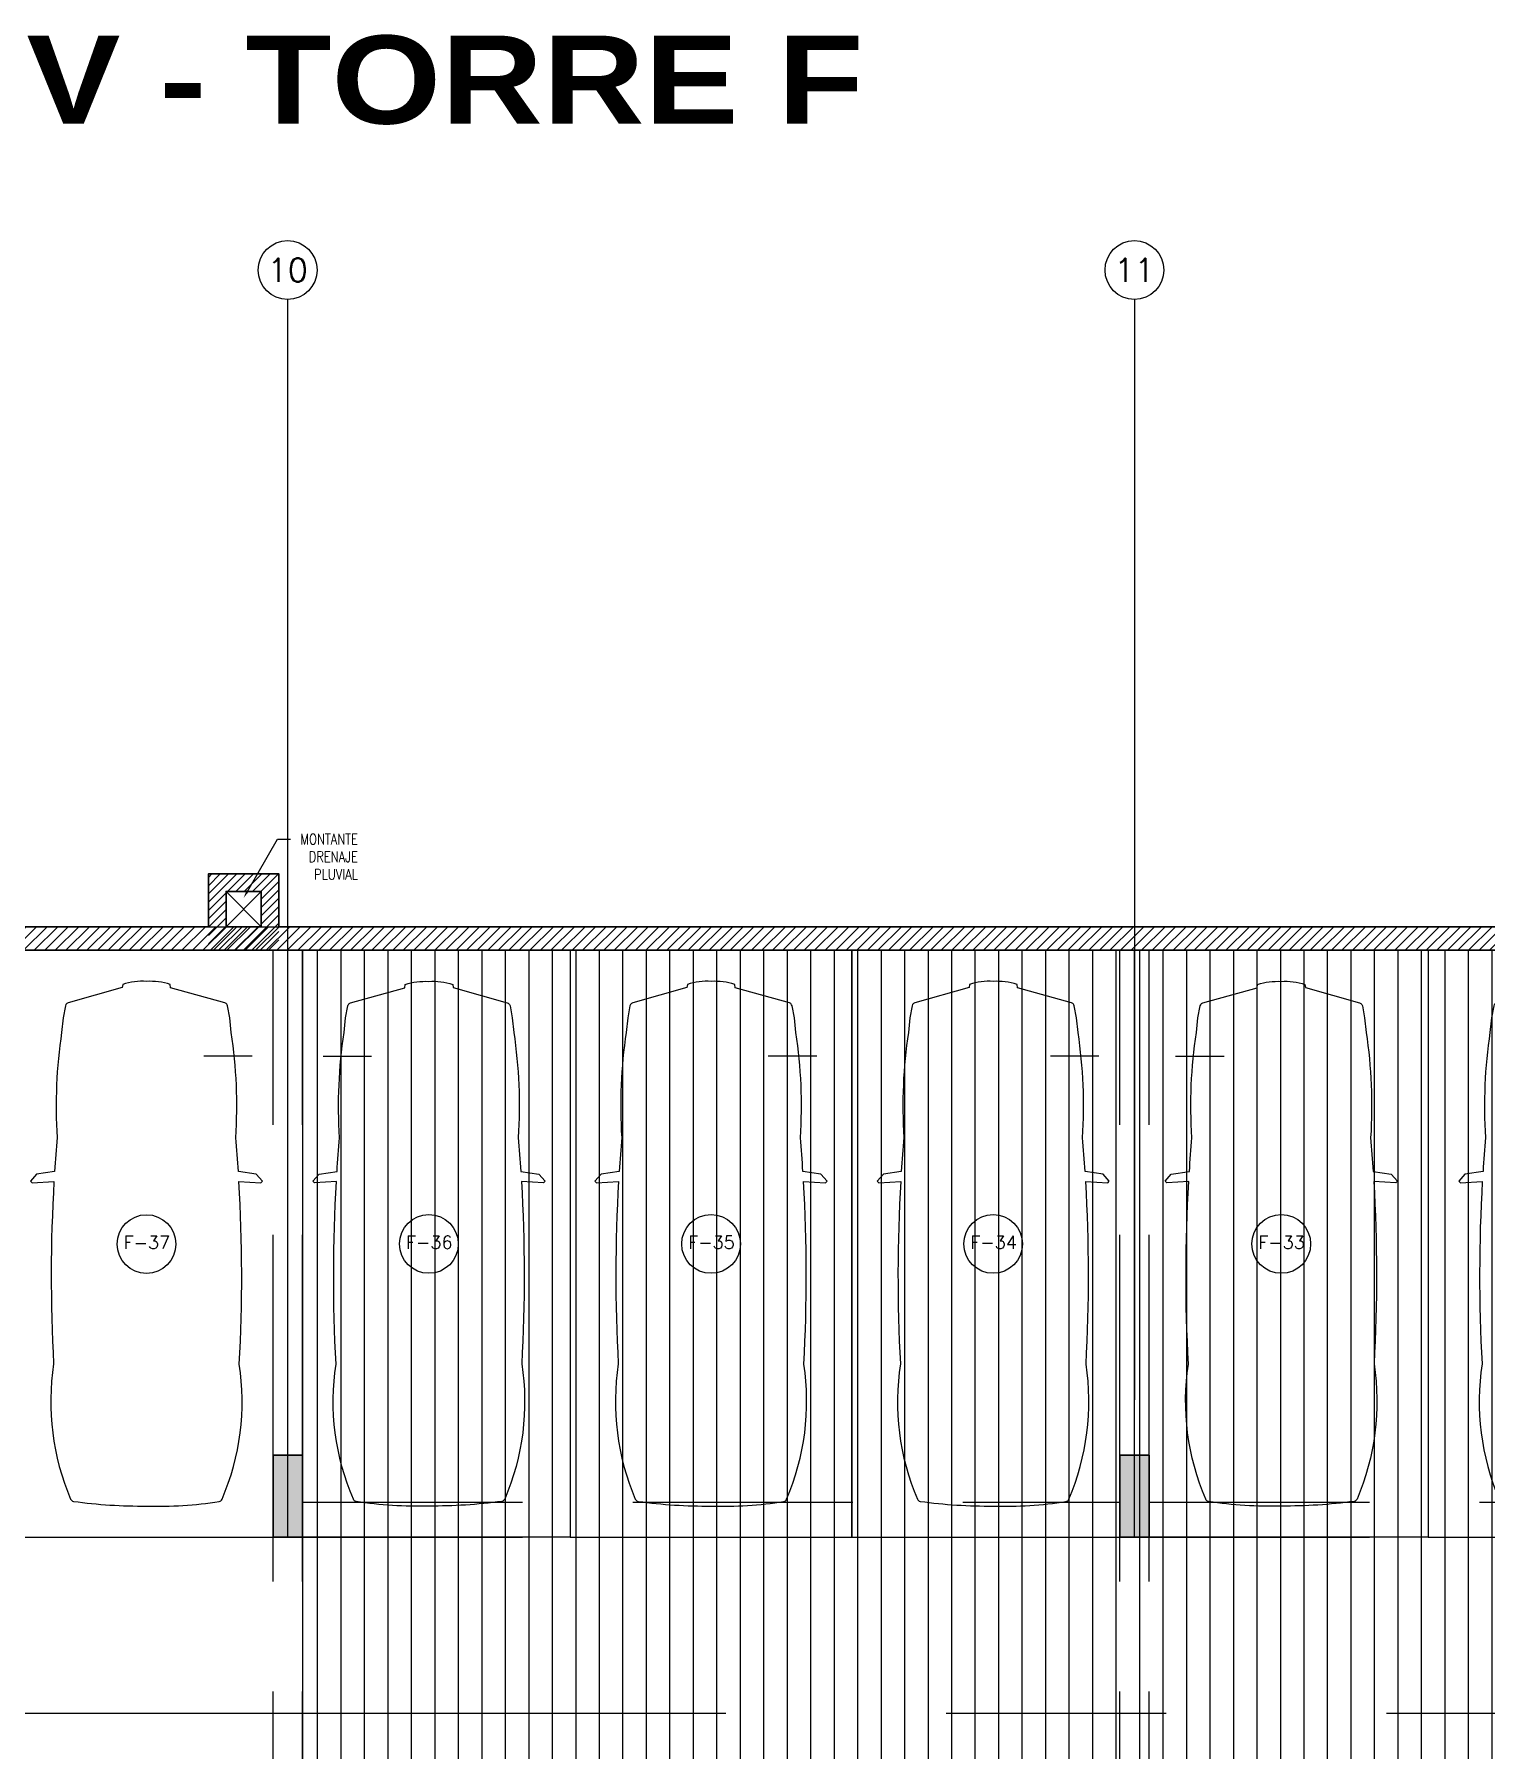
# Model space of a CAD drawing. Extents: x 226317 to 226469, y 8188101 to 8188260.
# Drawn here: x 226400.9 to 226413.26, y 8188161.1 to 8188175.71 of the extents above; entities that cross this region are included whole.
import ezdxf
from ezdxf import colors
from ezdxf.entities.mleader import LeaderData, LeaderLine
from ezdxf.enums import TextEntityAlignment as Align
from ezdxf.math import Vec2, Vec3

# ---------------------------------------------------------------- set-up
doc = ezdxf.new("R2010")
doc.units = 0
doc.header["$LTSCALE"] = 15
for name, pattern in [('CENTER', [2, 1.25, -0.25, 0.25, -0.25]), ('HIDDEN2', [0.1875, 0.125, -0.0625]), ('PHANTOM', [2.5, 1.25, -0.25, 0.25, -0.25, 0.25, -0.25]), ('PHANTOM2', [1.25, 0.625, -0.125, 0.125, -0.125, 0.125, -0.125])]:
    doc.linetypes.add(name, pattern=pattern)
doc.layers.get('0').update_dxf_attribs({"color": 250})
for name, color, linetype in [('A-EJES', 250, 'PHANTOM'), ('A-ESTRUCTURA-HATCH', 250, 'Continuous'), ('A-ESTRUCTURA-MUROS', 252, 'Continuous'), ('A-ESTRUCTURA-VIGAS', 250, 'HIDDEN2'), ('A-HATCH', 250, 'Continuous'), ('A-LINEAS', 250, 'Continuous'), ('A-MOBILIARIO', 250, 'Continuous'), ('A-NUMERO ESTAC', 250, 'Continuous'), ('A-TEXTO-INDICACIONES', 250, 'Continuous'), ('A_50_CortesElev', 250, 'CENTER'), ('L11 Borde Laminas y Ejes', 150, 'Continuous'), ('MURO CF 60', 250, 'Continuous')]:
    doc.layers.add(name, color=color, linetype=linetype)
doc.layers.add('A-ESTRUCTURA-PLACAS', color=252, linetype='Continuous', lineweight=35)
doc.layers.add('A-MUROS', color=252, linetype='Continuous', lineweight=30)
doc.styles.add('R160-75', font='ariblk.ttf', dxfattribs={"height": 0.6})
doc.styles.add('ROMANS', font='romans.shx', dxfattribs={"width": 0.8})
doc.styles.add('TXT_COTAS', font='romans.shx', dxfattribs={"width": 0.8})

# ---------------------------------------------------------------- blocks, each defined once
blk = doc.blocks.new('*U82')
at = {"ltscale": 0.5}
blk.add_line((2.15, 4.097), (1.737, 4.097), dxfattribs=at)
blk.add_lwpolyline([(0, 0), (2.5, 0), (2.5, 5), (0, 5)], close=True, dxfattribs=at)
blk.add_lwpolyline([(2.038, 3.029), (2.225, 3.018), (2.239, 3.033), (2.186, 3.092), (2.032, 3.115, 0.005253), (2.011, 3.403, 0.053235), (1.973, 4.298), (1.96, 4.424), (1.941, 4.525), (1.936, 4.535, 0.218656), (1.917, 4.551), (1.456, 4.68), (1.452, 4.708, 0.091554), (1.25, 4.734, 0.09162), (1.048, 4.709), (1.044, 4.682), (0.583, 4.552, 0.218656), (0.564, 4.536), (0.559, 4.527), (0.54, 4.425), (0.527, 4.3, 0.053235), (0.489, 3.404, 0.005253), (0.468, 3.116), (0.314, 3.093), (0.261, 3.034), (0.275, 3.019), (0.462, 3.03, 0.028265), (0.46, 1.476, 0.139924), (0.605, 0.325, 0.272148), (0.629, 0.306, 0.035353), (1.25, 0.266, 0.045639), (1.869, 0.305, 0.272148), (1.893, 0.324, 0.139889), (2.04, 1.475, 0.028265)], format="xyb", close=True, dxfattribs=at)
blk = doc.blocks.new('*U80')
at = {"ltscale": 0.5}
blk.add_line((2.15, 4.097), (1.737, 4.097), dxfattribs=at)
blk.add_lwpolyline([(0, 0), (2.5, 0), (2.5, 5), (0, 5)], close=True, dxfattribs=at)
blk.add_lwpolyline([(2.038, 3.029), (2.225, 3.018), (2.239, 3.033), (2.186, 3.092), (2.032, 3.115, 0.005253), (2.011, 3.403, 0.053235), (1.973, 4.298), (1.96, 4.424), (1.941, 4.525), (1.936, 4.535, 0.218656), (1.917, 4.551), (1.456, 4.68), (1.452, 4.708, 0.091554), (1.25, 4.734, 0.09162), (1.048, 4.709), (1.044, 4.682), (0.583, 4.552, 0.218656), (0.564, 4.536), (0.559, 4.527), (0.54, 4.425), (0.527, 4.3, 0.053235), (0.489, 3.404, 0.005253), (0.468, 3.116), (0.314, 3.093), (0.261, 3.034), (0.275, 3.019), (0.462, 3.03, 0.028265), (0.46, 1.476, 0.139924), (0.605, 0.325, 0.272148), (0.629, 0.306, 0.035353), (1.25, 0.266, 0.045639), (1.869, 0.305, 0.272148), (1.893, 0.324, 0.139889), (2.04, 1.475, 0.028265)], format="xyb", close=True, dxfattribs=at)
blk = doc.blocks.new('*U78')
at = {"ltscale": 0.5}
blk.add_line((2.1, 4.097), (1.687, 4.097), dxfattribs=at)
blk.add_lwpolyline([(0, 0), (2.4, 0), (2.4, 5), (0, 5)], close=True, dxfattribs=at)
blk.add_lwpolyline([(1.988, 3.029), (2.175, 3.018), (2.189, 3.033), (2.136, 3.092), (1.982, 3.115, 0.005253), (1.961, 3.403, 0.053235), (1.923, 4.298), (1.91, 4.424), (1.891, 4.525), (1.886, 4.535, 0.218656), (1.867, 4.551), (1.406, 4.68), (1.402, 4.708, 0.091554), (1.2, 4.734, 0.09162), (0.998, 4.709), (0.994, 4.682), (0.533, 4.552, 0.218656), (0.514, 4.536), (0.509, 4.527), (0.49, 4.425), (0.477, 4.3, 0.053235), (0.439, 3.404, 0.005253), (0.418, 3.116), (0.264, 3.093), (0.211, 3.034), (0.225, 3.019), (0.412, 3.03, 0.028265), (0.41, 1.476, 0.139924), (0.555, 0.325, 0.272148), (0.579, 0.306, 0.035353), (1.2, 0.266, 0.045639), (1.819, 0.305, 0.272148), (1.843, 0.324, 0.139889), (1.99, 1.475, 0.028265)], format="xyb", close=True, dxfattribs=at)
blk = doc.blocks.new('*U79')
at = {"ltscale": 0.5}
blk.add_line((2.102, 4.097), (1.69, 4.097), dxfattribs=at)
blk.add_lwpolyline([(0, 0), (2.405, 0), (2.405, 5), (0, 5)], close=True, dxfattribs=at)
blk.add_lwpolyline([(1.99, 3.029), (2.177, 3.018), (2.191, 3.033), (2.138, 3.092), (1.985, 3.115, 0.005253), (1.963, 3.403, 0.053235), (1.925, 4.298), (1.912, 4.424), (1.893, 4.525), (1.889, 4.535, 0.218656), (1.87, 4.551), (1.408, 4.68), (1.405, 4.708, 0.091554), (1.203, 4.734, 0.09162), (1, 4.709), (0.997, 4.682), (0.535, 4.552, 0.218656), (0.516, 4.536), (0.512, 4.527), (0.493, 4.425), (0.48, 4.3, 0.053235), (0.442, 3.404, 0.005253), (0.42, 3.116), (0.267, 3.093), (0.214, 3.034), (0.228, 3.019), (0.415, 3.03, 0.028265), (0.412, 1.476, 0.139924), (0.557, 0.325, 0.272148), (0.581, 0.306, 0.035353), (1.203, 0.266, 0.045639), (1.822, 0.305, 0.272148), (1.846, 0.324, 0.139889), (1.993, 1.475, 0.028265)], format="xyb", close=True, dxfattribs=at)
blk = doc.blocks.new('EST P2')
at = {"layer": 'A-ESTRUCTURA-HATCH'}
h = blk.add_hatch(dxfattribs=at)
h.set_pattern_fill('ANSI31', color=256, scale=0.02)
h.set_pattern_definition([(45, (-226392.07709, -8188163.05961), (-0.04490128060535, 0.04490128060535), [])])
h.paths.add_polyline_path([(-3.61, 5.05), (-3.61, 4.85), (-44.785, 4.85), (-44.785, -0.15), (-46.99, -0.15), (-46.99, -11.15), (-3.61, -11.15), (-3.61, -11.4), (-47.24, -11.4), (-47.24, 0.15), (-45.035, 0.15), (-45.035, 5.05)])
h.paths.add_polyline_path([(5.876, 4.85), (5.876, 5.05), (35.53, 5.05), (35.53, 4.85)])
h.paths.add_polyline_path([(35.58, -11.15), (71.88, -11.15), (71.88, -11.4), (35.58, -11.4)])
h.paths.add_polyline_path([(-3.56, -11.15), (35.53, -11.15), (35.53, -11.4), (-3.56, -11.4)])
edge = h.paths.add_edge_path()
edge.add_arc((63.301, -0.15), 9.7, 360, 540)
edge.add_line((53.601, -0.15), (53.801, -0.15))
edge.add_arc((63.301, -0.15), 9.5, 0, 180, ccw=False)
edge.add_line((72.801, -0.15), (73.001, -0.15))
h.paths.add_polyline_path([(47.915, 5.05), (35.58, 5.05), (35.58, 4.85), (47.915, 4.85)])
edge = h.paths.add_edge_path()
edge.add_arc((63.301, -0.15), 3.3, 0.0011, 49.9945)
edge.add_line((65.422, 2.378), (65.422, -0.15))
edge.add_line((65.422, -0.15), (65.272, -0.15))
edge.add_line((65.272, -0.15), (65.272, 2.496))
edge.add_arc((63.301, -0.15), 3.3, 53.3155, 179.9999)
edge.add_line((60.001, -0.15), (59.801, -0.15))
edge.add_arc((63.301, -0.15), 3.5, 0.001, 179.9999, ccw=False)
edge.add_line((66.801, -0.15), (66.601, -0.15))
edge.add_line((66.601, -0.15), (66.601, -0.15))
h.paths.add_polyline_path([(51.865, 4.85), (53.376, 4.85), (53.376, 5.05), (51.865, 5.05)])
h = blk.add_hatch(color=256, dxfattribs=at)
h.dxf.hatch_style = 1
h.paths.add_polyline_path([(1.925, -0.151), (-0.175, -0.151), (-0.175, 4.85), (-3.56, 4.85), (-3.56, 5.05), (3.775, 5.05), (3.775, 3.2), (3.625, 3.2), (3.625, 4.85), (-0.025, 4.85), (-0.025, 2.2), (3.775, 2.2), (3.775, 2.05), (-0.025, 2.05), (-0.025, 0), (1.925, 0)])
h.paths.add_polyline_path([(51.865, 5.05), (47.915, 5.05), (47.915, -0.15), (50.25, -0.15), (50.25, 0), (48.065, 0), (48.065, 2.05), (50.015, 2.05), (50.015, 2.2), (48.065, 2.2), (48.065, 4.85), (51.715, 4.85), (51.715, 1.9), (51.865, 1.9)])
h.paths.add_polyline_path([(71.63, -6.15), (71.88, -6.15), (71.88, -6.85), (71.63, -6.85)])
h.paths.add_polyline_path([(64.42, -6.15), (64.67, -6.15), (64.67, -6.85), (64.42, -6.85)])
h.paths.add_polyline_path([(57.21, -6.15), (57.46, -6.15), (57.46, -6.85), (57.21, -6.85)])
h.paths.add_polyline_path([(50, -6.15), (50.25, -6.15), (50.25, -6.85), (50, -6.85)])
h.paths.add_polyline_path([(42.79, -6.15), (43.04, -6.15), (43.04, -6.85), (42.79, -6.85)])
h.paths.add_polyline_path([(42.79, 0.55), (43.04, 0.55), (43.04, -0.15), (42.79, -0.15)])
h.paths.add_polyline_path([(35.58, -6.15), (35.83, -6.15), (35.83, -6.85), (35.58, -6.85)])
h.paths.add_polyline_path([(35.58, 0.55), (35.83, 0.55), (35.83, -0.15), (35.58, -0.15)])
h.paths.add_polyline_path([(35.28, -6.15), (35.53, -6.15), (35.53, -6.85), (35.28, -6.85)])
h.paths.add_polyline_path([(35.28, 0.55), (35.53, 0.55), (35.53, -0.15), (35.28, -0.15)])
h.paths.add_polyline_path([(30.28, -6.15), (30.53, -6.15), (30.53, -6.85), (30.28, -6.85)])
h.paths.add_polyline_path([(30.28, 0.55), (30.53, 0.55), (30.53, -0.15), (30.28, -0.15)])
h.paths.add_polyline_path([(23.07, -6.15), (23.32, -6.15), (23.32, -6.85), (23.07, -6.85)])
h.paths.add_polyline_path([(23.07, 0.55), (23.32, 0.55), (23.32, -0.15), (23.07, -0.15)])
h.paths.add_polyline_path([(18.07, -6.15), (18.32, -6.15), (18.32, -6.85), (18.07, -6.85)])
h.paths.add_polyline_path([(18.07, 0.55), (18.32, 0.55), (18.32, -0.15), (18.07, -0.15)])
h.paths.add_polyline_path([(10.86, -6.15), (11.11, -6.15), (11.11, -6.85), (10.86, -6.85)])
h.paths.add_polyline_path([(10.86, 0.55), (11.11, 0.55), (11.11, -0.15), (10.86, -0.15)])
h.paths.add_polyline_path([(3.65, -6.15), (3.9, -6.15), (3.9, -6.85), (3.65, -6.85)])
h.paths.add_polyline_path([(3.626, 0.55), (3.9, 0.55), (3.9, -0.15), (3.626, -0.15)])
h.paths.add_polyline_path([(-3.56, -6.15), (-3.31, -6.15), (-3.31, -6.85), (-3.56, -6.85)])
h.paths.add_polyline_path([(-3.56, 0.55), (-3.31, 0.55), (-3.31, -0.15), (-3.56, -0.15)])
h.paths.add_polyline_path([(-3.86, -6.15), (-3.61, -6.15), (-3.61, -6.85), (-3.86, -6.85)])
h.paths.add_polyline_path([(-3.86, 0.55), (-3.61, 0.55), (-3.61, -0.15), (-3.86, -0.15)])
h.paths.add_polyline_path([(-11.07, -6.15), (-10.82, -6.15), (-10.82, -6.85), (-11.07, -6.85)])
h.paths.add_polyline_path([(-11.07, 0.55), (-10.82, 0.55), (-10.82, -0.15), (-11.07, -0.15)])
h.paths.add_polyline_path([(-18.28, -6.15), (-18.03, -6.15), (-18.03, -6.85), (-18.28, -6.85)])
h.paths.add_polyline_path([(-18.28, 0.55), (-18.03, 0.55), (-18.03, -0.15), (-18.28, -0.15)])
h.paths.add_polyline_path([(-25.49, -6.15), (-25.24, -6.15), (-25.24, -6.85), (-25.49, -6.85)])
h.paths.add_polyline_path([(-25.49, 0.55), (-25.24, 0.55), (-25.24, -0.15), (-25.49, -0.15)])
h.paths.add_polyline_path([(-32.7, -6.15), (-32.45, -6.15), (-32.45, -6.85), (-32.7, -6.85)])
h.paths.add_polyline_path([(-32.7, 0.55), (-32.45, 0.55), (-32.45, -0.15), (-32.7, -0.15)])
h.paths.add_polyline_path([(-39.91, -6.15), (-39.66, -6.15), (-39.66, -6.85), (-39.91, -6.85)])
h.paths.add_polyline_path([(-39.91, 0.55), (-39.66, 0.55), (-39.66, -0.15), (-39.91, -0.15)])
at = {"layer": 'A-ESTRUCTURA-MUROS'}
blk.add_lwpolyline([(5.876, 4.85), (5.876, 5.05), (35.53, 5.05), (35.53, 4.85), (5.876, 4.85)], close=True, dxfattribs=at)
at = {"layer": 'A-ESTRUCTURA-PLACAS'}
for points in [[(10.86, 0.55), (11.11, 0.55), (11.11, -0.15), (10.86, -0.15)], [(18.07, 0.55), (18.32, 0.55), (18.32, -0.15), (18.07, -0.15)]]:
    blk.add_lwpolyline(points, close=True, dxfattribs=at)
at = {"layer": 'A-ESTRUCTURA-VIGAS'}
for points in [[(10.86, 0.55), (10.86, 4.85)], [(11.11, 0.55), (11.11, 4.85)], [(18.07, 0.55), (18.07, 4.85)], [(18.32, 0.55), (18.32, 4.85)], [(11.11, 0.15), (18.07, 0.15)], [(18.32, 0.15), (23.07, 0.15)], [(10.86, -6.15), (10.86, -0.15)], [(11.11, -6.15), (11.11, -0.15)], [(11.11, -0.15), (18.07, -0.15)], [(18.07, -6.15), (18.07, -0.15)], [(18.32, -6.15), (18.32, -0.15)], [(18.32, -0.15), (23.07, -0.15)]]:
    blk.add_lwpolyline(points, dxfattribs=at)
blk = doc.blocks.new('EJES 1P')
at = {"layer": 'A-EJES', "linetype": 'PHANTOM2'}
for points in [[(55.994, 5.345), (55.994, -4.158)], [(63.204, 5.345), (63.204, -4.158)]]:
    blk.add_lwpolyline(points, dxfattribs=at)
at = {"layer": 'A-EJES', "linetype": 'Continuous'}
for centre in [(55.994, 5.592), (63.204, 5.592)]:
    blk.add_circle(centre, 0.25, dxfattribs=at)
at = {"layer": 'A-EJES', "linetype": 'Continuous', "style": 'ROMANS'}
for s, p in [('10', (55.994, 5.592)), ('11', (63.204, 5.592))]:
    blk.add_text(s, height=0.2, dxfattribs=at).set_placement(p, align=Align.MIDDLE_CENTER)
blk = doc.blocks.new('Cortes-Elev.')
at = {"layer": 'A_50_CortesElev', "linetype": 'CENTER', "ltscale": 0.5}
blk.add_lwpolyline([(103.931, 28.354), (-19.094, 28.354)], dxfattribs=at)
blk = doc.blocks.new('EJE')
at = {"linetype": 'Continuous'}
blk.add_circle((0, 0), 0.5, dxfattribs=at)
at = {"layer": 'A-TEXTO-INDICACIONES', "style": 'ROMANS'}
blk.add_attdef('EJE', text='', height=0.22, rotation=0, dxfattribs=at).set_placement((0.007, 0.028), align=Align.MIDDLE_CENTER)

msp = doc.modelspace()

# ---------------------------------------------------------------- hatches: boundary and pattern name
at = {"layer": 'A-HATCH'}
h = msp.add_hatch(dxfattribs=at)
h.set_pattern_fill('_USER', color=8, scale=0.2, angle=90, pattern_type=0)
h.set_pattern_definition([(90, (226435.11709, 8188159.90867), (-0.2, 1e-17), [])])
h.paths.add_polyline_path([(226403.1871, 8188167.9096), (226403.1871, 8188151.9096), (226434.8671, 8188151.9096), (226434.8671, 8188167.9096)])
at = {"layer": 'MURO CF 60'}
h = msp.add_hatch(dxfattribs=at)
h.set_pattern_fill('_USER', color=256, scale=0.05, angle=45, pattern_type=0)
h.set_pattern_definition([(45, (226441.93555, 8188203.057414), (-0.03535534, 0.03535534), [])])
h.paths.add_polyline_path([(226402.3873, 8188168.5596), (226402.9873, 8188168.5596), (226402.9873, 8188167.9096), (226402.3873, 8188167.9096)])
h.paths.add_polyline_path([(226402.8373, 8188168.1096), (226402.5373, 8188168.1096), (226402.5373, 8188168.4096), (226402.8373, 8188168.4096)], flags=16)

# ---------------------------------------------------------------- linework, layer by layer
for p, q in [((226402.5371, 8188168.4096), (226402.8371, 8188168.1096)), ((226402.8371, 8188168.4096), (226402.5371, 8188168.1096))]:
    msp.add_line(p, q)
at = {"layer": 'A-LINEAS'}
msp.add_lwpolyline([(226403.1871, 8188167.9096), (226403.1871, 8188151.9096), (226434.8671, 8188151.9096), (226434.8671, 8188167.9096)], close=True, dxfattribs=at)
at = {"layer": 'A-MUROS'}
for p, q in [((226402.3871, 8188168.1096, 0), (226397.9528, 8188168.1096)), ((226420.8531, 8188168.1096, 0), (226402.9871, 8188168.1096, 0)), ((226421.0031, 8188167.9096), (226398.1028, 8188167.9096))]:
    msp.add_line(p, q, dxfattribs=at)
msp.add_lwpolyline([(226402.3871, 8188168.1096), (226402.3871, 8188168.5596), (226402.9871, 8188168.5596), (226402.9871, 8188168.1096)], dxfattribs=at)
for points in [[(226402.5371, 8188168.1096), (226402.5371, 8188168.4096), (226402.8371, 8188168.4096), (226402.8371, 8188168.1096)], [(226402.9371, 8188162.9096), (226403.1871, 8188162.9096), (226403.1871, 8188163.6096), (226402.9371, 8188163.6096)], [(226410.3971, 8188162.9096), (226410.1471, 8188162.9096), (226410.1471, 8188163.6096), (226410.3971, 8188163.6096)]]:
    msp.add_lwpolyline(points, close=True, dxfattribs=at)

# ---------------------------------------------------------------- block references
for name, p in [('EJES 1P', (226347.0678, 8188168.1096)), ('EST P2', (226392.0771, 8188163.0596))]:
    msp.add_blockref(name, p)
at = {"layer": 'A-MOBILIARIO', "rotation": 7.056432374225115e-07}
for name, p in [('*U79', (226400.6571, 8188162.9096)), ('*U78', (226405.4671, 8188162.9096)), ('*U79', (226407.8671, 8188162.9096)), ('*U82', (226412.7721, 8188162.9096))]:
    msp.add_blockref(name, p, dxfattribs=at)
at = {"layer": 'A-MOBILIARIO', "xscale": -1, "rotation": 359.9999992943568}
for name, p in [('*U79', (226405.4671, 8188162.9096)), ('*U80', (226412.7721, 8188162.9096))]:
    msp.add_blockref(name, p, dxfattribs=at)
at = {"layer": 'A-NUMERO ESTAC', "xscale": 0.5, "yscale": 0.5, "zscale": 0.5}
for p, values in [((226401.8596, 8188165.4068), {'EJE': 'F-37'}), ((226404.2646, 8188165.4077), {'EJE': 'F-36'}), ((226406.6671, 8188165.4077), {'EJE': 'F-35'}), ((226409.0696, 8188165.4077), {'EJE': 'F-34'}), ((226411.5221, 8188165.4077), {'EJE': 'F-33'})]:
    msp.add_blockref('EJE', p, dxfattribs=at).add_auto_attribs(values)
at = {"layer": 'A_50_CortesElev'}
msp.add_blockref('Cortes-Elev.', (226362.8621, 8188133.0552), dxfattribs=at)

# ---------------------------------------------------------------- texts
at = {"layer": 'L11 Borde Laminas y Ejes', "style": 'R160-75'}
msp.add_text('ETAPA IV - TORRE F', height=0.75, dxfattribs=at).set_placement((226402.0366, 8188174.9477), align=Align.CENTER)

# ---------------------------------------------------------------- leaders
at = {"layer": 'A-TEXTO-INDICACIONES'}
ml = msp.add_multileader_mtext('Standard', dxfattribs=at)
ml.set_content('MONTANTE DRENAJE PLUVIAL', color=256, style='TXT_COTAS')
ml.set_leader_properties(color=7)
ml.build(insert=Vec2(0, 0))
ml.multileader.update_dxf_attribs({"dogleg_length": 0.1105, "arrow_head_size": 0.07})
ctx = ml.context
ctx.base_point, ctx.char_height, ctx.arrow_head_size, ctx.landing_gap_size, ctx.plane_origin = Vec3(226403.0855, 8188168.8553), 0.09, 0.07, 0.05, Vec3(226403.5095, 8188168.0698)
ctx.text_align_type = 2
notes = []
notes.append((ctx, [(0, (1, 1, 0), (226402.975, 8188168.8553), (1, 0), 0.1105, [(0, [(226402.6871, 8188168.3546)], 0, [])])]))
ctx.mtext.insert, ctx.mtext.width, ctx.mtext.alignment, ctx.mtext.flow_direction = Vec3(226403.66, 8188168.9003), 0.835071, 3, 5
for ctx, leaders in notes:
    for number, flags, end, landing, length, lines in leaders:
        leader = LeaderData()
        leader.index, (leader.has_last_leader_line, leader.has_dogleg_vector, leader.attachment_direction) = number, flags
        leader.last_leader_point, leader.dogleg_vector, leader.dogleg_length = Vec3(end), Vec3(landing), length
        for number, points, colour, breaks in lines:
            line = LeaderLine()
            line.index, line.vertices, line.color, line.breaks = number, Vec3.list(points), colors.encode_raw_color(colour), breaks
            leader.lines.append(line)
        ctx.leaders.append(leader)

doc.saveas('drawing.dxf')
